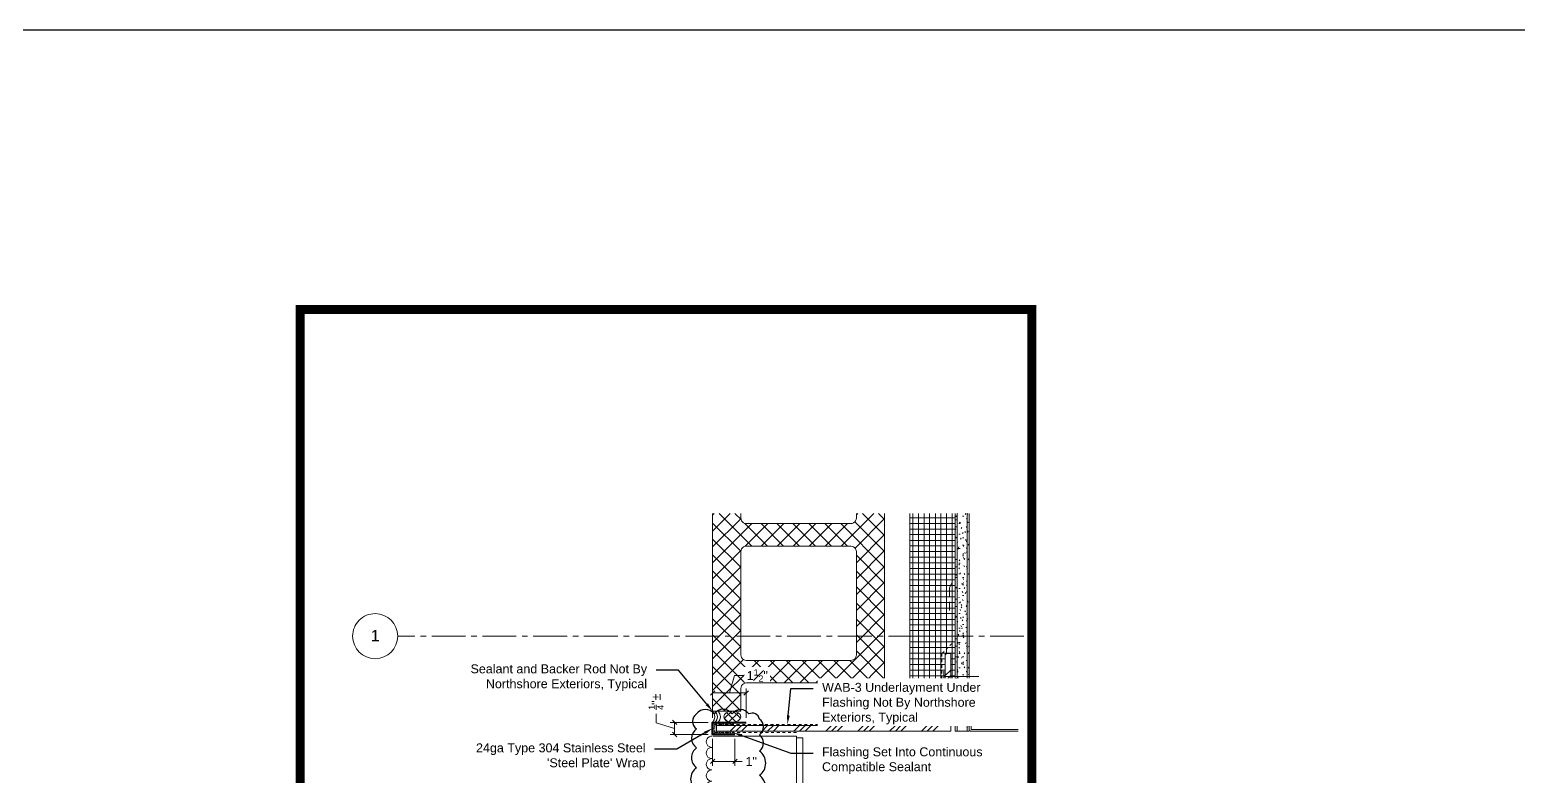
# Model space of a CAD drawing. Header units: inches. Extents: x -257 to 21868, y -296 to 108.
# Drawn here: x 347.5 to 414, y 24.6 to 58 of the extents above; entities that cross this region are included whole.
import ezdxf
from ezdxf import colors
from ezdxf.entities.mleader import LeaderData, LeaderLine
from ezdxf.enums import TextEntityAlignment as Align
from ezdxf.math import Vec2, Vec3

# ---------------------------------------------------------------- set-up
doc = ezdxf.new("R2010")
doc.units = ezdxf.units.IN
doc.header["$MEASUREMENT"] = 0
doc.layers.get('Defpoints').update_dxf_attribs({"color": 3})
doc.layers.add('NSE-Border', color=156, linetype='Continuous', plot=False)
for name, color, linetype, lineweight in [('NSE-By_Others', 8, 'Continuous', 0), ('NSE-Call-Outs', 171, 'Continuous', 13), ('NSE-Dimensions', 51, 'Continuous', 13), ('NSE-Elev-Title', 51, 'Continuous', 40), ('NSE-Flashing 01', 2, 'Continuous', 40), ('NSE-Sealant', 143, 'Continuous', 13)]:
    doc.layers.add(name, color=color, linetype=linetype, lineweight=lineweight)
doc.layers.add('NSE-Detail Border', color=7, linetype='Continuous')
doc.styles.add('004 - NSSM - Standard', font='arial.ttf', dxfattribs={"height": 0.4})
doc.styles.add('008 - NSSM - Standard', font='arial.ttf', dxfattribs={"height": 0.8})
doc.styles.add('PDF Arial', font='arial.ttf')
doc.dimstyles.new('004 - NSSM - Standard', dxfattribs={"dimtxt": 0.4, "dimasz": 0.2, "dimexe": 0.2, "dimexo": 0.2, "dimgap": 0.2, "dimtad": 0, "dimdec": 4, "dimzin": 3, "dimdsep": 46, "dimlunit": 4, "dimtxsty": '004 - NSSM - Standard', "dimblk": 'OBLIQUE', "dimcen": 0.2, "dimclrd": 256, "dimclre": 256, "dimclrt": 256, "dimadec": 0, "dimazin": 0, "dimtfac": 0.7, "dimtdec": 4, "dimtmove": 1, "dimatfit": 2, "dimfxl": 1, "dimtfill": 1, "dimtfillclr": 11, "dimfrac": 1, "dimtolj": 1, "dimtzin": 0, "dimlwd": 0, "dimlwe": 0, "dimarcsym": 0})

# ---------------------------------------------------------------- blocks, each defined once
blk = doc.blocks.new('*U11')
at = {"ltscale": 0.0625}
blk.add_wipeout([(8.172, 1.036), (0, 1.036), (0, 0), (8.172, 0)], dxfattribs=at)
at = {"layer": 'Defpoints'}
blk.add_circle((0.656, 0.567), 0.281, dxfattribs=at)
at = {"layer": 'NSE-Border', "ltscale": 0.0625, "const_width": 0.1}
blk.add_lwpolyline([(0, 0), (8.172, 0), (8.172, 11.312), (0, 11.312)], close=True, dxfattribs=at)
at = {"layer": 'NSE-Elev-Title'}
blk.add_line((0.938, 0.567), (7.797, 0.567), dxfattribs=at)
at = {"layer": 'Defpoints', "style": '008 - NSSM - Standard'}
blk.add_attdef('DETAIL_NUMBER', text='', height=0.163, dxfattribs=at).set_placement((0.656, 0.567), align=Align.MIDDLE_CENTER)
at = {"layer": 'NSE-Elev-Title', "style": '004 - NSSM - Standard'}
blk.add_text('ARCH REF:', height=0.1, dxfattribs=at).set_placement((1.386, 0.457), align=Align.MIDDLE_CENTER)
for tag, p in [('DETAIL_DESCRIPTION', (1, 0.629)), ('ARCH_REF', (1.804, 0.404))]:
    blk.add_attdef(tag, p, '', height=0.1, dxfattribs=at)
blk = doc.blocks.new('_Oblique')
at = {"color": 0, "linetype": 'ByBlock', "lineweight": -2}
blk.add_line((-0.5, -0.5), (0.5, 0.5), dxfattribs=at)
blk = doc.blocks.new('*D47')
at = {"layer": 'Defpoints', "color": 0, "transparency": 16777216}
for p in [(378.03, 27.053), (376.332, 26.515), (378.03, 26.515)]:
    blk.add_point(p, dxfattribs=at)
at = {"layer": 'NSE-Dimensions', "lineweight": 0, "transparency": 16777216}
for p, q in [((375.505, 27.033), (375.505, 27.433)), ((376.332, 26.784), (375.505, 27.033)), ((377.83, 27.053), (376.132, 27.053)), ((376.332, 27.053), (376.332, 26.515)), ((377.83, 26.515), (376.132, 26.515))]:
    blk.add_line(p, q, dxfattribs=at)
at = {"layer": 'NSE-Dimensions', "lineweight": 0, "transparency": 16777216, "xscale": 0.2, "yscale": 0.2, "zscale": 0.2}
for p, rotation in [((376.332, 27.053), 90), ((376.332, 26.515), 270)]:
    blk.add_blockref('_Oblique', p, dxfattribs=dict(at, rotation=rotation))
at = {"layer": 'NSE-Dimensions', "transparency": 16777216, "insert": (375.505, 27.981), "char_height": 0.4, "attachment_point": 5, "rotation": 90, "style": '004 - NSSM - Standard', "bg_fill": 3, "box_fill_scale": 1.25, "bg_fill_color": 256, "bg_fill_true_color": 13158600, "bg_fill_transparency": 0}
blk.add_mtext('\\A1;{\\H0.7x;\\S1/4;\\H1.42857x;"%%P}', dxfattribs=at)
blk = doc.blocks.new('*D48')
at = {"layer": 'Defpoints', "color": 0, "transparency": 16777216}
for p in [(379.53, 28.367), (378.03, 27.053), (379.53, 27.053)]:
    blk.add_point(p, dxfattribs=at)
at = {"layer": 'NSE-Dimensions', "lineweight": 0, "transparency": 16777216}
for p, q in [((378.78, 28.367), (379.015, 29.148)), ((379.015, 29.148), (379.415, 29.148)), ((378.03, 27.253), (378.03, 28.567)), ((378.03, 28.367), (379.53, 28.367)), ((379.53, 27.253), (379.53, 28.567))]:
    blk.add_line(p, q, dxfattribs=at)
at = {"layer": 'NSE-Dimensions', "lineweight": 0, "transparency": 16777216, "xscale": 0.2, "yscale": 0.2, "zscale": 0.2, "rotation": 180}
blk.add_blockref('_Oblique', (378.03, 28.367), dxfattribs=at)
at = {"layer": 'NSE-Dimensions', "lineweight": 0, "transparency": 16777216, "xscale": 0.2, "yscale": 0.2, "zscale": 0.2}
blk.add_blockref('_Oblique', (379.53, 28.367), dxfattribs=at)
at = {"layer": 'NSE-Dimensions', "transparency": 16777216, "insert": (380.026, 29.148), "char_height": 0.4, "attachment_point": 5, "style": '004 - NSSM - Standard', "bg_fill": 3, "box_fill_scale": 1.25, "bg_fill_color": 256, "bg_fill_true_color": 13158600, "bg_fill_transparency": 0}
blk.add_mtext('\\A1;1{\\H0.7x;\\S1#2;}"', dxfattribs=at)
blk = doc.blocks.new('*D49')
at = {"layer": 'Defpoints', "color": 0, "transparency": 16777216}
for p in [(378.03, 26.515), (379.03, 26.515), (378.03, 25.309)]:
    blk.add_point(p, dxfattribs=at)
at = {"layer": 'NSE-Dimensions', "lineweight": 0, "transparency": 16777216}
for p, q in [((378.03, 26.315), (378.03, 25.109)), ((379.03, 26.315), (379.03, 25.109)), ((379.03, 25.309), (378.03, 25.309)), ((379.348, 25.309), (379.03, 25.309))]:
    blk.add_line(p, q, dxfattribs=at)
at = {"layer": 'NSE-Dimensions', "lineweight": 0, "transparency": 16777216, "xscale": 0.2, "yscale": 0.2, "zscale": 0.2, "rotation": 180}
blk.add_blockref('_Oblique', (378.03, 25.309), dxfattribs=at)
at = {"layer": 'NSE-Dimensions', "transparency": 16777216, "insert": (379.759, 25.309), "char_height": 0.4, "attachment_point": 5, "style": '004 - NSSM - Standard', "bg_fill": 3, "box_fill_scale": 1.25, "bg_fill_color": 256, "bg_fill_true_color": 13158600, "bg_fill_transparency": 0}
blk.add_mtext('\\A1;1"', dxfattribs=at)
at = {"layer": 'NSE-Dimensions', "lineweight": 0, "transparency": 16777216, "xscale": 0.2, "yscale": 0.2, "zscale": 0.2}
blk.add_blockref('_Oblique', (379.03, 25.309), dxfattribs=at)
blk = doc.blocks.new('*U101')
for centre in [(-0.699, 0.06), (-0.637, 0.06), (-0.574, 0.06), (-0.512, 0.06), (-0.449, 0.06), (-0.387, 0.06), (-0.324, 0.06), (-0.262, 0.06), (-0.199, 0.06), (-0.137, 0.06), (-0.074, 0.06), (-0.012, 0.06), (0.051, 0.06), (0.113, 0.06), (0.113, 0.06)]:
    blk.add_arc(centre, 0.129, 151.92751, 208.07249)
blk = doc.blocks.new('*U110')
for centre in [(-0.387, 0.06), (-0.324, 0.06), (-0.262, 0.06), (-0.199, 0.06), (-0.137, 0.06), (-0.074, 0.06), (-0.012, 0.06), (0.051, 0.06), (0.113, 0.06), (0.113, 0.06)]:
    blk.add_arc(centre, 0.129, 151.92751, 208.07249)

msp = doc.modelspace()

# ---------------------------------------------------------------- block references
at = {"layer": 'NSE-Detail Border', "xscale": 4, "yscale": 4, "zscale": 4}
msp.add_blockref('*U11', (359.60623, 0.25), dxfattribs=at).add_auto_attribs({'DETAIL_DESCRIPTION': 'PLAN - VERT SEISMIC JOINT AT DOG WASH', 'ARCH_REF': '16/A443', 'DETAIL_NUMBER': '06'})

# ---------------------------------------------------------------- next in the draw order: linework, layer by layer
at = {"layer": 'Defpoints'}
msp.add_lwpolyline([(-20.05002, 58), (555.94998, 58), (555.94998, -11.75), (-20.05002, -11.75)], close=True, dxfattribs=at)
at = {"layer": 'NSE-By_Others'}
for p, q in [((388.73795, 36.38959), (388.73795, 26.91209)), ((389.67898, 30.90468), (385.89467, 30.90468))]:
    msp.add_line(p, q, dxfattribs=at)
for points in [[(378.81022, 36.38959), (378.03049, 35.60311)], [(385.71317, 36.38957), (385.71317, 27.55741), (384.45624, 27.55741), (384.45624, 28.56564), (384.44954, 28.62614), (384.42264, 28.69334), (384.38234, 28.74033), (384.32854, 28.78074), (384.26803, 28.80753), (384.20083, 28.81434), (379.54282, 28.81434), (379.47562, 28.80753), (379.41501, 28.78074), (379.36132, 28.74033), (379.32102, 28.69334), (379.30081, 28.62614), (379.2873, 28.56564), (379.2873, 27.55741), (378.03049, 27.55741), (378.03049, 36.38957)], [(378.09823, 36.38951), (378.03049, 36.31563)], [(378.03049, 34.89058), (379.29412, 36.15433)], [(379.29412, 34.70238), (378.03049, 35.95931)], [(378.03049, 34.17818), (379.79153, 35.93922)], [(378.31938, 36.38952), (379.77802, 34.931)], [(379.0317, 36.38956), (379.30081, 36.11392)], [(379.2873, 36.38954), (379.2873, 36.18793), (379.30081, 36.12073), (379.32102, 36.06022), (379.36132, 36.01312), (379.41501, 35.97282), (379.47562, 35.94592), (379.54282, 35.93922), (384.20083, 35.93922), (384.26803, 35.94592), (384.32854, 35.97282), (384.38234, 36.01312), (384.42264, 36.06022), (384.44954, 36.12073), (384.45624, 36.18793), (384.45624, 36.38954)], [(380.49054, 34.931), (379.46881, 35.94592)], [(379.48902, 34.92418), (380.50394, 35.93922)], [(381.20306, 34.931), (380.19473, 35.93922)], [(380.20824, 34.931), (381.21646, 35.93922)], [(381.91547, 34.931), (380.90725, 35.93922)], [(380.92076, 34.931), (381.92898, 35.93922)], [(382.628, 34.931), (381.61977, 35.93922)], [(381.63316, 34.931), (382.64139, 35.93922)], [(383.34052, 34.931), (382.33229, 35.93922)], [(382.34569, 34.931), (383.35391, 35.93922)], [(384.05292, 34.931), (383.0447, 35.93922)], [(383.05821, 34.931), (384.06644, 35.93922)], [(385.71317, 33.97646), (383.75722, 35.93922)], [(385.22926, 36.38952), (383.77062, 34.931)], [(385.71317, 34.68899), (384.38904, 36.01981)], [(384.39573, 34.83678), (385.71317, 36.16102)], [(384.51679, 36.38958), (384.45624, 36.32902)], [(384.7318, 36.38953), (385.71317, 35.40151)], [(385.44417, 36.38956), (385.71317, 36.11392)], [(388.42874, 27.01289), (386.84921, 27.01289), (386.84921, 36.38959)], [(386.84921, 36.19462), (388.86565, 36.19462)], [(386.84921, 35.94592), (388.86565, 35.94592)], [(386.97691, 36.38959), (386.97691, 27.01289)], [(387.22562, 36.38959), (387.22562, 27.01289)], [(387.48102, 36.38959), (387.48102, 27.01289)], [(387.72973, 36.38959), (387.72973, 27.01289)], [(387.98513, 36.38959), (387.98513, 27.01289)], [(388.23384, 36.38959), (388.23384, 27.01289)], [(388.48924, 36.38956), (388.48924, 30.13166)], [(388.86565, 36.38959), (388.86565, 26.65669), (389.49747, 26.65669), (389.49747, 36.3895)], [(388.87235, 36.01312), (388.86565, 36.02663)], [(388.87905, 36.10722), (388.93286, 36.10722)], [(388.93286, 36.23492), (388.90595, 36.27533)], [(388.95976, 36.36932), (388.96983, 36.38955)], [(388.95976, 26.65669), (388.95976, 36.3895)], [(389.04035, 35.94592), (389.09416, 35.94592)], [(389.09416, 35.95261), (389.06725, 35.99972)], [(389.10766, 35.97952), (389.08065, 35.93252)], [(389.20177, 36.26852), (389.25546, 36.26852)], [(389.32277, 36.34923), (389.34573, 36.38951)], [(389.41006, 36.17442), (389.38316, 36.12742)], [(389.40337, 26.65669), (389.40337, 36.3895)], [(389.43027, 36.33572), (389.40337, 36.38283)], [(389.45717, 35.97282), (389.43027, 36.01981)], [(384.45624, 34.18487), (385.71317, 35.4485)], [(386.84921, 35.69051), (388.86565, 35.69051)], [(386.84921, 35.4418), (388.86565, 35.4418)], [(388.89256, 35.65022), (388.87235, 35.69721)], [(388.87905, 35.78462), (388.93286, 35.78462)], [(388.87905, 35.30059), (388.93286, 35.30059)], [(388.91946, 35.2939), (388.89256, 35.341)], [(388.92616, 35.33431), (388.89925, 35.2939)], [(389.04035, 35.46201), (389.09416, 35.46201)], [(389.13445, 35.2334), (389.11436, 35.2805)], [(389.16805, 35.75771), (389.14126, 35.7106)], [(389.22186, 35.53591), (389.19496, 35.4888)], [(389.20177, 35.30059), (389.25546, 35.30059)], [(389.33617, 35.53591), (389.30926, 35.58302)], [(389.36307, 35.78462), (389.41676, 35.78462)], [(389.39667, 35.75101), (389.36977, 35.79801)], [(389.44366, 35.59641), (389.41676, 35.5493)], [(379.2873, 33.98997), (378.03049, 35.2469)], [(378.03049, 33.46566), (379.29412, 34.72928)], [(384.45624, 33.47235), (385.71317, 34.73598)], [(386.84921, 35.1864), (388.86565, 35.1864)], [(386.84921, 34.93769), (388.86565, 34.93769)], [(386.84921, 34.68229), (388.86565, 34.68229)], [(388.97985, 35.1192), (388.95306, 35.07209)], [(389.02026, 34.78978), (388.99336, 34.83678)], [(389.04035, 34.8974), (389.01345, 34.85029)], [(389.04035, 34.81669), (389.09416, 34.81669)], [(389.20177, 34.97799), (389.25546, 34.97799)], [(389.24207, 34.59488), (389.21516, 34.54777)], [(389.26216, 34.95778), (389.23537, 34.91079)], [(389.32277, 34.59488), (389.29575, 34.64199)], [(389.35637, 35.17289), (389.32947, 35.22)], [(389.37646, 34.81669), (389.35637, 34.85698)], [(389.36307, 35.13929), (389.41676, 35.13929)], [(389.36307, 34.65539), (389.41676, 34.65539)], [(389.42357, 35.2334), (389.39667, 35.1864)], [(389.48396, 35.01159), (389.45717, 34.97129)], [(379.2873, 33.27745), (378.03049, 34.53438)], [(378.03049, 32.75313), (379.2873, 34.01006)], [(385.71317, 33.26406), (384.45624, 34.52768)], [(384.45624, 32.75995), (385.71317, 34.02357)], [(386.84921, 34.43358), (388.86565, 34.43358)], [(386.84921, 34.17818), (388.86565, 34.17818)], [(386.84921, 33.92947), (388.86565, 33.92947)], [(388.87905, 34.33267), (388.93286, 34.33267)], [(388.87905, 34.01006), (388.93286, 34.01006)], [(389.06055, 34.07057), (389.03365, 34.11767)], [(389.06055, 33.95637), (389.03365, 33.90926)], [(389.04035, 34.17148), (389.09416, 34.17148)], [(389.08065, 34.31927), (389.05386, 34.27228)], [(389.20177, 34.49409), (389.25546, 34.49409)], [(389.26216, 34.37308), (389.23537, 34.42007)], [(389.28236, 34.01006), (389.25546, 34.05717)], [(389.30257, 34.37308), (389.27566, 34.32597)], [(389.36307, 34.01006), (389.41676, 34.01006)], [(389.41676, 33.93617), (389.38997, 33.88906)], [(389.48396, 34.31258), (389.45717, 34.35957)], [(379.2873, 32.56493), (378.03049, 33.82186)], [(378.03049, 32.04073), (379.2873, 33.29766)], [(385.71317, 32.55154), (384.45624, 33.81516)], [(384.45624, 32.04742), (385.71317, 33.31105)], [(386.84921, 33.67407), (388.86565, 33.67407)], [(386.84921, 33.42524), (388.86565, 33.42524)], [(388.73795, 33.31775), (388.61695, 33.06234), (388.61695, 32.67924)], [(388.87235, 33.31775), (388.86565, 33.30435)], [(388.89925, 33.67407), (388.87235, 33.63365)], [(388.87905, 33.52616), (388.93286, 33.52616)], [(388.94625, 33.63365), (388.91946, 33.67407)], [(389.04035, 33.68746), (389.09416, 33.68746)], [(389.11436, 33.73457), (389.08746, 33.68746)], [(389.18826, 33.21025), (389.16135, 33.25724)], [(389.20177, 33.52616), (389.25546, 33.52616)], [(389.23537, 33.29766), (389.20846, 33.25055)], [(389.24876, 33.43206), (389.22186, 33.47905)], [(389.30257, 33.65386), (389.27566, 33.70097)], [(389.36307, 33.36486), (389.41676, 33.36486)], [(389.47726, 33.71436), (389.45036, 33.66725)], [(379.2873, 31.85252), (378.03049, 33.10945)], [(385.71317, 31.83901), (384.45624, 33.10264)], [(384.45624, 31.3349), (385.71317, 32.59853)], [(386.84921, 33.16984), (388.86565, 33.16984)], [(386.84921, 32.92113), (388.86565, 32.92113)], [(386.84921, 32.66573), (388.86565, 32.66573)], [(388.93286, 33.09594), (388.90595, 33.04895)], [(388.98666, 32.90774), (388.95976, 32.95473)], [(389.05386, 32.65233), (389.02696, 32.61204)], [(389.04035, 33.04214), (389.09416, 33.04214)], [(389.20846, 32.85393), (389.18156, 32.90104)], [(389.20177, 33.20355), (389.25546, 33.20355)], [(389.20177, 32.71953), (389.25546, 32.71953)], [(389.29575, 33.07574), (389.26897, 33.02874)], [(389.34956, 32.85393), (389.32277, 32.80694)], [(389.36307, 32.88084), (389.41676, 32.88084)], [(389.41006, 33.14975), (389.38316, 33.19674)], [(378.03049, 31.32151), (379.2873, 32.58513)], [(379.2873, 31.14), (378.03049, 32.39693)], [(385.71317, 31.12649), (384.45624, 32.38342)], [(386.84921, 32.41702), (388.86565, 32.41702)], [(386.84921, 32.16162), (388.86565, 32.16162)], [(388.61695, 32.44392), (388.61695, 32.05412)], [(388.87235, 32.47083), (388.86565, 32.47752)], [(388.87905, 32.55823), (388.93286, 32.55823)], [(388.87905, 32.23563), (388.93286, 32.23563)], [(389.04035, 32.39693), (389.09416, 32.39693)], [(389.10766, 32.43723), (389.08065, 32.39023)], [(389.11436, 32.05412), (389.08746, 32.09442)], [(389.16805, 32.26923), (389.14126, 32.31622)], [(389.16805, 32.21542), (389.14126, 32.16843)], [(389.22855, 32.49103), (389.20177, 32.53802)], [(389.32947, 31.99362), (389.30257, 32.04073)], [(389.38997, 32.27592), (389.36307, 32.22882)], [(389.36307, 32.23563), (389.41676, 32.23563)], [(389.45036, 32.43053), (389.42357, 32.47752)], [(378.03049, 30.60899), (379.2873, 31.87261)], [(379.2873, 30.42748), (378.03049, 31.68441)], [(384.45624, 30.62238), (385.71317, 31.88612)], [(385.71317, 30.41408), (384.45624, 31.67101)], [(386.84921, 31.91291), (388.86565, 31.91291)], [(386.84921, 31.6575), (388.86565, 31.6575)], [(386.84921, 31.4088), (388.86565, 31.4088)], [(388.87905, 31.75161), (388.93286, 31.75161)], [(388.91265, 31.75161), (388.88586, 31.79872)], [(388.92616, 31.79872), (388.89925, 31.75161)], [(388.98666, 31.57691), (388.95976, 31.5298)], [(389.04035, 31.91291), (389.09416, 31.91291)], [(389.04035, 31.2677), (389.09416, 31.2677)], [(389.13445, 31.6911), (389.10766, 31.73821)], [(389.15466, 31.3282), (389.12776, 31.3752)], [(389.18826, 31.2744), (389.16135, 31.2274)], [(389.20846, 31.63741), (389.18156, 31.59031)], [(389.20177, 31.75161), (389.25546, 31.75161)], [(389.20177, 31.429), (389.25546, 31.429)], [(389.36977, 31.91291), (389.34286, 31.86591)], [(389.37646, 31.2744), (389.34956, 31.31469)], [(389.36307, 31.59031), (389.41676, 31.59031)], [(389.43027, 31.6911), (389.40337, 31.64411)], [(364.72164, 30.90468), (363.95543, 30.90468)], [(365.22575, 30.90468), (364.97705, 30.90468)], [(366.99361, 30.90468), (365.48116, 30.90468)], [(367.49772, 30.90468), (367.24232, 30.90468)], [(369.25876, 30.90468), (367.74643, 30.90468)], [(369.76287, 30.90468), (369.51417, 30.90468)], [(371.53061, 30.90468), (370.01828, 30.90468)], [(372.03472, 30.90468), (371.77932, 30.90468)], [(373.79588, 30.90468), (372.28343, 30.90468)], [(374.29999, 30.90468), (374.05129, 30.90468)], [(376.06773, 30.90468), (374.5554, 30.90468)], [(376.57184, 30.90468), (376.31644, 30.90468)], [(378.33289, 30.90468), (376.82055, 30.90468)], [(378.03049, 29.89646), (379.2873, 31.16009)], [(380.18133, 28.81434), (378.03049, 30.97188)], [(378.837, 30.90468), (378.58829, 30.90468)], [(380.60474, 30.90468), (379.0924, 30.90468)], [(381.10896, 30.90468), (380.85356, 30.90468)], [(382.87001, 30.90468), (381.35767, 30.90468)], [(383.37412, 30.90468), (383.12541, 30.90468)], [(383.36061, 28.81434), (385.71317, 31.1736)], [(385.14186, 30.90468), (383.62952, 30.90468)], [(385.71317, 29.70156), (384.45624, 30.95849)], [(385.64597, 30.90468), (385.39056, 30.90468)], [(386.84921, 31.15339), (388.86565, 31.15339)], [(386.84921, 30.64928), (388.86565, 30.64928)], [(388.87905, 30.78368), (388.93286, 30.78368)], [(389.00005, 30.63589), (388.97315, 30.58878)], [(389.02696, 30.99209), (389.00005, 30.95179)], [(389.03365, 30.89129), (389.01345, 30.93829)], [(389.04035, 30.62238), (389.09416, 30.62238)], [(389.09416, 31.1131), (389.06725, 31.15339)], [(389.20177, 30.9451), (389.25546, 30.9451)], [(389.24207, 31.05259), (389.21516, 31.00548)], [(389.25546, 30.83079), (389.22855, 30.8779)], [(389.36307, 30.61568), (389.33617, 30.56857)], [(389.36307, 31.1064), (389.41676, 31.1064)], [(390.18309, 30.90468), (389.92768, 30.90468)], [(391.94413, 30.90468), (390.43179, 30.90468)], [(378.03049, 29.18394), (379.2873, 30.44768)], [(379.48232, 28.80753), (378.03049, 30.25948)], [(384.07313, 28.81434), (385.71317, 30.45438)], [(385.71317, 28.98904), (384.45624, 30.24597)], [(386.84921, 30.40057), (388.86565, 30.40057)], [(386.84921, 30.14517), (388.86565, 30.14517)], [(388.37494, 30.21907), (388.28084, 30.13166), (388.28084, 29.99726)], [(388.42874, 30.06446), (388.48924, 30.13166)], [(388.54975, 30.40057), (388.46234, 30.31317)], [(388.73125, 30.57538), (388.63715, 30.48798)], [(388.87905, 30.46108), (388.93286, 30.46108)], [(388.87905, 29.97717), (388.93286, 29.97717)], [(389.02026, 29.95027), (388.99336, 29.99726)], [(389.06055, 30.52828), (389.03365, 30.57538)], [(389.06055, 30.41408), (389.03365, 30.36698)], [(389.04035, 30.13847), (389.09416, 30.13847)], [(389.08065, 30.17207), (389.05386, 30.21907)], [(389.18156, 29.97717), (389.15466, 29.93006)], [(389.20177, 29.97717), (389.25546, 29.97717)], [(389.30257, 30.11157), (389.27566, 30.15868)], [(389.36307, 30.46108), (389.41676, 30.46108)], [(389.42357, 30.39388), (389.39667, 30.34677)], [(389.48396, 30.17207), (389.45717, 30.12496)], [(389.49747, 30.41408), (389.47056, 30.46108)], [(378.03049, 28.47153), (379.41501, 29.85617)], [(378.03049, 27.75901), (380.09393, 29.82257)], [(379.2873, 28.28333), (378.03049, 29.54696)], [(379.79823, 28.81434), (380.80645, 29.82257)], [(380.90055, 28.81434), (379.89233, 29.82257)], [(380.51063, 28.81434), (381.51886, 29.82257)], [(381.61307, 28.81434), (380.60474, 29.82257)], [(381.22316, 28.81434), (382.23138, 29.82257)], [(382.32548, 28.81434), (381.31726, 29.82257)], [(381.93568, 28.81434), (382.9439, 29.82257)], [(383.038, 28.81434), (382.02978, 29.82257)], [(382.6482, 28.81434), (383.65643, 29.82257)], [(383.75053, 28.81434), (382.7423, 29.82257)], [(385.71317, 27.56411), (383.45471, 29.82257)], [(385.71317, 28.27663), (384.16723, 29.82257)], [(384.45624, 28.48493), (385.71317, 29.74186)], [(386.84921, 29.89646), (388.42874, 29.89646)], [(386.84921, 29.64106), (388.42874, 29.64106)], [(386.84921, 29.39235), (388.42874, 29.39235)], [(388.28084, 29.86956), (388.28084, 29.74855)], [(388.28084, 29.62085), (388.28084, 29.49315)], [(388.28084, 29.36545), (388.28084, 29.24444)], [(388.36824, 28.84113), (388.36824, 29.34536)], [(388.42874, 29.14364), (388.67745, 29.39235)], [(388.67745, 29.89646), (388.86565, 29.89646)], [(388.67745, 29.64106), (388.86565, 29.64106)], [(388.67745, 29.39235), (388.86565, 29.39235)], [(388.87905, 29.77546), (388.86565, 29.75536)], [(388.95976, 29.72846), (388.93286, 29.77546)], [(388.98666, 29.37214), (388.95976, 29.41256)], [(389.00005, 29.33185), (388.97315, 29.29155)], [(389.04035, 29.49315), (389.09416, 29.49315)], [(389.18156, 29.66796), (389.15466, 29.71495)], [(389.20177, 29.65445), (389.25546, 29.65445)], [(389.24207, 29.75536), (389.21516, 29.70826)], [(389.29575, 29.53356), (389.26897, 29.48645)], [(389.36307, 29.81587), (389.41676, 29.81587)], [(389.36307, 29.33185), (389.41676, 29.33185)], [(389.42357, 29.25125), (389.39667, 29.29825)], [(389.48396, 29.47306), (389.45717, 29.52005)], [(389.49747, 29.55365), (389.49077, 29.54696)], [(379.2873, 27.57081), (378.03049, 28.83443)], [(384.45624, 27.7724), (385.71317, 29.02945)], [(386.84921, 29.13695), (388.42874, 29.13695)], [(386.84921, 28.88824), (388.42874, 28.88824)], [(386.84921, 28.63283), (388.42874, 28.63283)], [(388.28084, 29.11674), (388.28084, 28.98904)], [(388.28084, 28.86134), (388.28084, 28.74033)], [(388.28084, 28.61263), (388.28084, 28.48493)], [(389.92087, 29.09665), (388.36824, 29.09665)], [(388.42874, 28.88824), (388.67745, 29.14364)], [(388.42874, 28.63953), (388.67745, 28.88824)], [(388.67745, 29.13695), (388.86565, 29.13695)], [(388.67745, 28.88824), (388.86565, 28.88824)], [(388.67745, 28.63283), (388.86565, 28.63283)], [(388.88586, 28.56564), (388.86565, 28.60593)], [(388.87905, 29.00924), (388.93286, 29.00924)], [(388.87905, 28.68653), (388.93286, 28.68653)], [(388.94625, 28.78744), (388.91946, 28.83443)], [(389.00675, 29.00924), (388.97985, 29.05624)], [(389.05386, 29.11674), (389.02696, 29.06975)], [(389.04035, 28.84794), (389.09416, 28.84794)], [(389.11436, 28.89494), (389.08746, 28.84794)], [(389.20177, 29.17055), (389.25546, 29.17055)], [(389.22855, 28.94874), (389.20177, 28.99585)], [(389.33617, 28.95544), (389.30926, 28.90845)], [(389.36307, 28.68653), (389.41676, 28.68653)], [(389.44366, 28.88824), (389.41676, 28.93523)], [(389.49747, 29.23105), (389.47056, 29.18394)], [(378.59499, 27.55741), (378.03049, 28.12203)], [(378.5346, 27.55741), (379.2873, 28.31023)], [(385.00746, 27.55741), (384.45624, 28.10852)], [(384.95365, 27.55741), (385.71317, 28.31693)], [(386.84921, 28.38413), (388.42874, 28.38413)], [(386.84921, 28.12872), (388.42874, 28.12872)], [(388.28084, 28.35723), (388.28084, 28.23622)], [(388.28084, 28.10852), (388.28084, 27.98081)], [(388.42874, 27.71871), (388.67745, 27.96742)], [(388.67745, 28.38413), (388.86565, 28.38413)], [(388.67745, 28.12872), (388.86565, 28.12872)], [(388.87235, 28.47153), (388.86565, 28.46472)], [(388.93286, 28.25643), (388.90595, 28.20932), (388.87905, 28.25643)], [(388.87905, 28.20262), (388.93286, 28.20262)], [(389.04035, 28.36392), (389.09416, 28.36392)], [(389.10766, 28.51183), (389.08065, 28.55213)], [(389.12776, 27.95391), (389.10085, 27.90692)], [(389.15466, 28.31023), (389.12776, 28.26982)], [(389.20177, 28.20262), (389.25546, 28.20262)], [(389.31596, 28.59254), (389.28906, 28.54543)], [(389.34956, 28.08843), (389.32277, 28.13542)], [(389.36977, 28.37062), (389.34286, 28.32362)], [(389.36307, 28.04132), (389.41676, 28.04132)], [(389.41006, 28.31023), (389.38316, 28.35723)], [(389.47056, 28.53203), (389.44366, 28.57903)], [(391.68197, 26.73728), (389.57818, 26.73728), (389.57818, 28.21601), (390.00158, 28.21601), (390.00158, 28.29672), (389.55797, 28.29672), (389.53776, 28.29002), (389.51756, 28.27663), (389.51086, 28.25643), (389.49747, 28.23622)], [(378.03049, 27.05319), (378.09769, 27.16749), (378.12448, 27.30189), (378.09769, 27.43641), (378.03049, 27.55741)], [(378.15138, 27.05319), (378.22527, 27.16749), (378.25218, 27.30189), (378.22527, 27.43641), (378.15138, 27.55741)], [(378.27908, 27.05319), (378.35309, 27.16749), (378.37999, 27.30189), (378.35309, 27.43641), (378.27908, 27.55741)], [(378.55469, 27.2213), (378.8908, 27.55741)], [(379.07231, 27.08009), (378.65549, 27.4901)], [(378.7631, 27.07339), (379.17981, 27.4834)], [(379.27391, 27.23469), (378.95131, 27.5506)], [(379.2537, 27.55741), (379.2873, 27.59771)], [(385.66617, 27.55741), (385.71317, 27.60441)], [(386.84921, 27.88002), (388.42874, 27.88002)], [(386.84921, 27.62461), (388.42874, 27.62461)], [(386.84921, 27.3759), (388.42874, 27.3759)], [(388.28084, 27.85311), (388.28084, 27.73211)], [(388.28084, 27.60441), (388.28084, 27.4767)], [(388.28084, 27.349), (388.28084, 27.228)], [(388.42874, 27.46331), (388.67745, 27.71871)], [(388.42874, 27.2146), (388.67745, 27.46331)], [(388.67745, 27.88002), (388.86565, 27.88002)], [(388.67745, 27.62461), (388.86565, 27.62461)], [(388.67745, 27.3759), (388.86565, 27.3759)], [(388.87235, 27.62461), (388.86565, 27.63801)], [(388.93286, 27.84642), (388.90595, 27.89341)], [(388.94625, 27.3154), (388.91946, 27.26829)], [(388.96645, 27.6716), (388.93955, 27.62461)], [(389.03365, 27.349), (389.00675, 27.396)], [(389.04035, 27.71871), (389.09416, 27.71871)], [(389.14796, 27.78591), (389.12106, 27.83291)], [(389.18826, 27.73211), (389.16135, 27.68512)], [(389.20177, 27.88002), (389.25546, 27.88002)], [(389.20177, 27.396), (389.25546, 27.396)], [(389.30926, 27.2952), (389.28236, 27.2482)], [(389.36977, 27.73211), (389.34286, 27.7791)], [(389.36307, 27.55741), (389.41676, 27.55741)], [(389.38997, 27.36921), (389.36307, 27.4162)], [(389.49077, 27.93382), (389.46387, 27.88671)], [(378.22527, 26.9659), (378.13129, 26.9659), (378.13129, 26.85159)], [(378.25218, 26.60288), (378.13129, 26.60288), (378.13129, 26.72389)], [(378.4808, 26.9659), (378.35309, 26.9659)], [(378.69579, 27.10029), (378.5413, 27.2482)], [(378.72938, 26.9659), (378.6018, 26.9659)], [(378.81679, 26.65669), (379.0655, 26.91209)], [(378.98491, 26.9659), (378.8572, 26.9659)], [(379.0655, 26.65669), (379.32102, 26.91209)], [(379.23361, 26.9659), (379.10591, 26.9659)], [(379.17311, 27.1205), (379.17981, 27.1272)], [(379.32102, 26.65669), (379.56961, 26.91209)], [(379.48902, 26.9659), (379.36132, 26.9659)], [(379.73772, 26.9659), (379.61002, 26.9659)], [(379.99313, 26.9659), (379.86543, 26.9659)], [(380.24183, 26.9659), (380.11413, 26.9659)], [(380.24183, 26.65669), (380.49054, 26.91209)], [(380.49724, 26.9659), (380.36954, 26.9659)], [(380.49054, 26.65669), (380.74595, 26.91209)], [(380.74595, 26.9659), (380.61825, 26.9659)], [(380.74595, 26.65669), (380.99466, 26.91209)], [(381.00135, 26.9659), (380.87365, 26.9659)], [(381.25006, 26.9659), (381.12236, 26.9659)], [(381.50546, 26.9659), (381.37776, 26.9659)], [(381.75417, 26.9659), (381.62647, 26.9659)], [(381.66677, 26.65669), (381.91547, 26.91209)], [(382.00957, 26.9659), (381.88187, 26.9659)], [(381.91547, 26.65669), (382.17088, 26.91209)], [(382.25828, 26.9659), (382.13058, 26.9659)], [(382.17088, 26.65669), (382.41958, 26.91209)], [(382.51369, 26.9659), (382.38599, 26.9659)], [(382.76239, 26.9659), (382.63469, 26.9659)], [(383.0178, 26.9659), (382.8901, 26.9659)], [(383.09181, 26.65669), (383.34722, 26.91209)], [(383.26651, 26.9659), (383.1388, 26.9659)], [(383.34722, 26.65669), (383.59592, 26.91209)], [(383.52191, 26.9659), (383.39421, 26.9659)], [(383.59592, 26.65669), (383.85133, 26.91209)], [(383.77062, 26.9659), (383.64291, 26.9659)], [(384.02614, 26.9659), (383.89832, 26.9659)], [(384.27473, 26.9659), (384.14714, 26.9659)], [(384.53025, 26.9659), (384.40255, 26.9659)], [(384.51674, 26.65669), (384.77214, 26.91209)], [(384.77884, 26.9659), (384.65125, 26.9659)], [(384.77214, 26.65669), (385.02085, 26.91209)], [(385.03436, 26.9659), (384.90666, 26.9659)], [(385.02085, 26.65669), (385.27625, 26.91209)], [(385.28295, 26.9659), (385.15536, 26.9659)], [(385.53847, 26.9659), (385.41077, 26.9659)], [(385.78706, 26.9659), (385.65948, 26.9659)], [(386.04258, 26.9659), (385.91488, 26.9659)], [(385.94178, 26.65669), (386.19719, 26.91209)], [(386.29129, 26.9659), (386.16359, 26.9659)], [(386.19719, 26.65669), (386.4459, 26.91209)], [(386.54669, 26.9659), (386.41899, 26.9659)], [(386.4459, 26.65669), (386.7013, 26.91209)], [(386.7954, 26.9659), (386.6677, 26.9659)], [(386.84921, 27.1205), (388.42874, 27.1205)], [(387.05081, 26.9659), (386.9231, 26.9659)], [(387.29951, 26.9659), (387.17181, 26.9659)], [(387.36671, 26.65669), (387.62212, 26.91209)], [(387.55492, 26.9659), (387.42722, 26.9659)], [(387.62212, 26.65669), (387.87083, 26.91209)], [(387.80363, 26.9659), (387.67592, 26.9659)], [(387.87083, 26.65669), (388.12623, 26.91209)], [(388.05903, 26.9659), (387.93133, 26.9659)], [(388.28084, 27.10029), (388.28084, 26.9659), (388.18003, 26.9659)], [(388.67745, 27.1205), (388.86565, 27.1205)], [(388.86565, 27.01289), (388.67745, 27.01289)], [(388.87905, 27.23469), (388.93286, 27.23469)], [(388.87905, 26.91209), (388.93286, 26.91209)], [(389.00675, 27.0936), (388.97985, 27.04649)], [(389.04035, 27.07339), (389.09416, 27.07339)], [(389.06055, 26.65669), (389.04705, 26.67689)], [(389.27566, 26.93229), (389.24876, 26.97259)], [(389.33617, 27.1474), (389.30926, 27.1944)], [(389.36977, 27.07339), (389.34286, 27.0264)], [(389.36307, 26.91209), (389.41676, 26.91209)], [(389.42357, 26.85159), (389.39667, 26.80448)], [(389.49747, 26.87179), (389.47056, 26.91879)], [(389.49747, 26.71719), (389.51086, 26.69698), (389.51756, 26.68359), (389.53776, 26.67008), (389.55797, 26.66338), (389.57818, 26.65669), (391.68197, 26.65669)], [(378.04388, 22.40869), (381.78107, 22.40869), (381.78107, 26.44158), (378.04388, 26.44158)], [(378.5077, 26.60288), (378.37999, 26.60288)], [(378.7564, 26.60288), (378.62859, 26.60288)], [(379.01181, 26.60288), (378.88411, 26.60288)], [(379.26051, 26.60288), (379.1327, 26.60288)], [(379.51592, 26.60288), (379.38822, 26.60288)], [(379.76463, 26.60288), (379.63681, 26.60288)], [(380.02003, 26.60288), (379.89233, 26.60288)], [(380.26874, 26.60288), (380.14092, 26.60288)], [(380.52414, 26.60288), (380.39644, 26.60288)], [(380.77285, 26.60288), (380.64515, 26.60288)], [(381.02825, 26.60288), (380.90055, 26.60288)], [(381.27696, 26.60288), (381.14926, 26.60288)], [(381.53237, 26.60288), (381.40467, 26.60288)], [(381.78107, 26.60288), (381.65337, 26.60288)], [(382.06338, 22.33467), (382.06338, 26.36757), (381.78107, 26.36757)]]:
    msp.add_lwpolyline(points, dxfattribs=at)
for points in [[(384.20083, 34.931), (384.26803, 34.91749), (384.32854, 34.8974), (384.38234, 34.85698), (384.42264, 34.80318), (384.44954, 34.74279), (384.45624, 34.67559), (384.45624, 30.07797), (384.44954, 30.01077), (384.42264, 29.95027), (384.38234, 29.89646), (384.32854, 29.85617), (384.26803, 29.83596), (384.20083, 29.82257), (379.54282, 29.82257), (379.47562, 29.83596), (379.41501, 29.85617), (379.36132, 29.89646), (379.32102, 29.95027), (379.30081, 30.01077), (379.2873, 30.07797), (379.2873, 34.67559), (379.30081, 34.74279), (379.32102, 34.80318), (379.36132, 34.85698), (379.41501, 34.8974), (379.47562, 34.91749), (379.54282, 34.931)], [(378.19849, 26.65669), (388.67745, 26.65669), (388.67745, 30.13166), (388.42874, 30.13166), (388.42874, 26.91209), (378.19849, 26.91209)]]:
    msp.add_lwpolyline(points, close=True, dxfattribs=at)
msp.add_lwpolyline([(362.9539, 31.91291, 0.41502509), (361.94568, 30.90468, 0.41249377), (362.9539, 29.89646, 0.40995774), (363.96213, 30.90468, 0.41249358)], format="xyb", close=True, dxfattribs=at)
msp.add_lwpolyline([(378.00347, 26.44158, 1.01338024), (378.00347, 25.93747, 1.01338024), (378.00347, 25.43335, 1.01337451), (378.00347, 24.92924, 1.01338024), (378.00347, 24.42513, 1.01338039), (378.00347, 23.92102, 1.01338071), (378.00347, 23.41691, 1.01338643), (378.00347, 22.9128, 1.01338659), (378.00347, 22.40869)], format="xyb", dxfattribs=at)
msp.add_ellipse((378.90966, 27.30517), major_axis=(-0.37767, 0.00013), ratio=0.66789988, start_param=4.70936069, end_param=10.99254599, dxfattribs=at)
at = {"layer": 'NSE-Flashing 01'}
msp.add_lwpolyline([(379.03049, 26.51547), (378.03049, 26.51547), (378.03049, 27.05319), (379.53049, 27.05319)], dxfattribs=at)

# ---------------------------------------------------------------- next in the draw order: texts
at = {"layer": 'NSE-By_Others', "insert": (362.75894, 30.67617), "char_height": 0.50819, "attachment_point": 7, "style": 'PDF Arial'}
msp.add_mtext('1', dxfattribs=at)

# ---------------------------------------------------------------- next in the draw order: leaders
at = {"layer": 'NSE-Call-Outs'}
ml = msp.add_multileader_mtext('Standard', dxfattribs=at)
ml.set_content('Sealant and Backer Rod Not By Northshore Exteriors, Typical', color=256, style='004 - NSSM - Standard')
ml.set_leader_properties(color=256)
ml.build(insert=Vec2(0, 0))
ml.multileader.update_dxf_attribs({"dogleg_length": 1, "arrow_head_size": 0.4})
ctx = ml.context
ctx.base_point, ctx.char_height, ctx.arrow_head_size, ctx.landing_gap_size, ctx.plane_origin = Vec3(366.84344, 29.38704), 0.4, 0.4, 0.4, Vec3(378.03049, 27.55741)
ctx.text_align_type = 2
notes = []
notes.append((ctx, [(0, (1, 1, 0), (376.5032, 29.38704), (-1, 0), 1, [(0, [(378.03049, 27.55741)], 0, [])])]))
ctx.mtext.insert, ctx.mtext.width, ctx.mtext.alignment, ctx.mtext.flow_direction = Vec3(375.1032, 29.64584), 8, 3, 5
ctx.mtext.has_bg_fill, ctx.mtext.bg_color, ctx.mtext.bg_scale_factor, ctx.mtext.bg_transparency, ctx.mtext.use_window_bg_color = 1, -1027028792, 1.5, 0, 1
ml = msp.add_multileader_mtext('Standard', dxfattribs=at)
ml.set_content("24ga Type 304 Stainless Steel 'Steel Plate' Wrap", color=256, style='004 - NSSM - Standard')
ml.set_leader_properties(color=256)
ml.build(insert=Vec2(0, 0))
ml.multileader.update_dxf_attribs({"dogleg_length": 1, "arrow_head_size": 0.4})
ctx = ml.context
ctx.base_point, ctx.char_height, ctx.arrow_head_size, ctx.landing_gap_size, ctx.plane_origin = Vec3(367.11429, 25.86055), 0.4, 0.4, 0.4, Vec3(378.03049, 26.78433)
ctx.text_align_type = 2
notes.append((ctx, [(0, (1, 1, 0), (376.43844, 25.86055), (-1, 0), 1, [(0, [(378.03049, 26.78433)], 0, [])])]))
ctx.mtext.insert, ctx.mtext.width, ctx.mtext.alignment, ctx.mtext.flow_direction = Vec3(375.03844, 26.11607), 8, 3, 5
ctx.mtext.has_bg_fill, ctx.mtext.bg_color, ctx.mtext.bg_scale_factor, ctx.mtext.bg_transparency, ctx.mtext.use_window_bg_color = 1, -1027028792, 1.5, 0, 1
ml = msp.add_multileader_mtext('Standard', dxfattribs=at)
ml.set_content('Flashing Set Into Continuous Compatible Sealant', color=256, style='004 - NSSM - Standard')
ml.set_leader_properties(color=256)
ml.build(insert=Vec2(0, 0))
ml.multileader.update_dxf_attribs({"dogleg_length": 1, "arrow_head_size": 0.4})
ctx = ml.context
ctx.base_point, ctx.char_height, ctx.arrow_head_size, ctx.landing_gap_size, ctx.plane_origin = Vec3(382.52015, 25.68254), 0.4, 0.4, 0.4, Vec3(380.97608, 25.61697)
notes.append((ctx, [(0, (1, 1, 0), (381.52015, 25.68254), (1, 0), 1, [(0, [(378.96184, 26.5962)], 0, [])])]))
ctx.mtext.insert, ctx.mtext.width, ctx.mtext.flow_direction = Vec3(382.92015, 25.93807), 8, 5
ctx.mtext.has_bg_fill, ctx.mtext.bg_color, ctx.mtext.bg_scale_factor, ctx.mtext.bg_transparency, ctx.mtext.use_window_bg_color = 1, -1027028792, 1.5, 0, 1
for ctx, leaders in notes:
    for number, flags, end, landing, length, lines in leaders:
        leader = LeaderData()
        leader.index, (leader.has_last_leader_line, leader.has_dogleg_vector, leader.attachment_direction) = number, flags
        leader.last_leader_point, leader.dogleg_vector, leader.dogleg_length = Vec3(end), Vec3(landing), length
        for number, points, colour, breaks in lines:
            line = LeaderLine()
            line.index, line.vertices, line.color, line.breaks = number, Vec3.list(points), colors.encode_raw_color(colour), breaks
            leader.lines.append(line)
        ctx.leaders.append(leader)

# ---------------------------------------------------------------- next in the draw order: dimensions: what is measured, and where the dimension line sits
at = {"layer": 'NSE-Dimensions'}
dim = msp.add_linear_dim(base=(376.33179, 26.51547), p1=(378.03049, 27.05319), p2=(378.03049, 26.51547), angle=90, text='{\\H0.7x;\\S1/4;\\H1.42857x;"%%P}', dimstyle='004 - NSSM - Standard', dxfattribs=at)
dim.commit()
dim.dimension.update_dxf_attribs({"geometry": '*D47', "text_midpoint": (375.50455, 27.6325)})

# ---------------------------------------------------------------- next in the draw order: leaders
at = {"layer": 'NSE-Call-Outs'}
ml = msp.add_multileader_mtext('Standard', dxfattribs=at)
ml.set_content('WAB-3 Underlayment Under Flashing Not By Northshore Exteriors, Typical', color=256, style='004 - NSSM - Standard')
ml.set_leader_properties(color=256)
ml.build(insert=Vec2(0, 0))
ml.multileader.update_dxf_attribs({"dogleg_length": 1, "arrow_head_size": 0.4})
ctx = ml.context
ctx.base_point, ctx.char_height, ctx.arrow_head_size, ctx.landing_gap_size, ctx.plane_origin = Vec3(382.52377, 28.55995), 0.4, 0.4, 0.4, Vec3(381.37776, 26.9659)
notes = []
notes.append((ctx, [(0, (1, 1, 0), (381.52377, 28.55995), (1, 0), 1, [(0, [(381.37776, 26.9659)], 0, [])])]))
ctx.mtext.insert, ctx.mtext.width, ctx.mtext.flow_direction = Vec3(382.92377, 28.81875), 8, 5
ctx.mtext.has_bg_fill, ctx.mtext.bg_color, ctx.mtext.bg_scale_factor, ctx.mtext.bg_transparency, ctx.mtext.use_window_bg_color = 1, -1027028792, 1.5, 0, 1
for ctx, leaders in notes:
    for number, flags, end, landing, length, lines in leaders:
        leader = LeaderData()
        leader.index, (leader.has_last_leader_line, leader.has_dogleg_vector, leader.attachment_direction) = number, flags
        leader.last_leader_point, leader.dogleg_vector, leader.dogleg_length = Vec3(end), Vec3(landing), length
        for number, points, colour, breaks in lines:
            line = LeaderLine()
            line.index, line.vertices, line.color, line.breaks = number, Vec3.list(points), colors.encode_raw_color(colour), breaks
            leader.lines.append(line)
        ctx.leaders.append(leader)

# ---------------------------------------------------------------- next in the draw order: dimensions: what is measured, and where the dimension line sits
at = {"layer": 'NSE-Dimensions'}
dim = msp.add_linear_dim(base=(379.53049, 28.36659), p1=(378.03049, 27.05319), p2=(379.53049, 27.05319), dimstyle='004 - NSSM - Standard', dxfattribs=at)
dim.commit()
dim.dimension.update_dxf_attribs({"geometry": '*D48', "text_midpoint": (379.61483, 29.14774)})
dim = msp.add_linear_dim(base=(378.03049, 25.30887), p1=(379.03049, 26.51547), p2=(378.03049, 26.51547), dimstyle='004 - NSSM - Standard', dxfattribs=at)
dim.commit()
dim.dimension.update_dxf_attribs({"geometry": '*D49', "text_midpoint": (379.75946, 25.2646), "dimtype": 160})

# ---------------------------------------------------------------- next in the draw order: linework, layer by layer
msp.add_lwpolyline([(377.31222, 27.42868, 0.52056705), (377.31222, 26.76193, 0.52056705), (377.31222, 25.91516, 0.52056705), (377.31222, 25.02699, 0.52056705), (377.31222, 24.01942, 0.52056705), (377.31222, 23.06469, 0.52056705), (377.31222, 22.30918, 0.52056705), (377.31222, 21.2241, 0.52056705), (377.90499, 20.55861, 0.52056705), (379.08494, 20.55861, 0.52056705), (380.12108, 20.83353, 0.52056705), (380.12108, 22.07018, 0.52056705), (380.12108, 22.88413, 0.52056705), (380.12108, 23.6378, 0.52056705), (380.12108, 24.68857, 0.52056705), (380.12108, 25.77242, 0.52056705), (380.12108, 26.49801, 0.52056705), (380.12108, 27.20004, 0.52056705), (379.65615, 27.42868, 0.52056705), (378.9111, 27.42868, 0.52056705), (378.09831, 27.42868, 0.52056705)], format="xyb", close=True)

# ---------------------------------------------------------------- next in the draw order: block references
at = {"layer": 'NSE-Sealant'}
for name, p, rotation in [('*U110', (378.03049, 26.51547), 270), ('*U101', (378.13422, 26.65669), 180)]:
    msp.add_blockref(name, p, dxfattribs=dict(at, rotation=rotation))
at = {"layer": 'NSE-Sealant', "xscale": -1}
msp.add_blockref('*U101', (378.13422, 26.91198), dxfattribs=at)

doc.saveas('drawing.dxf')
